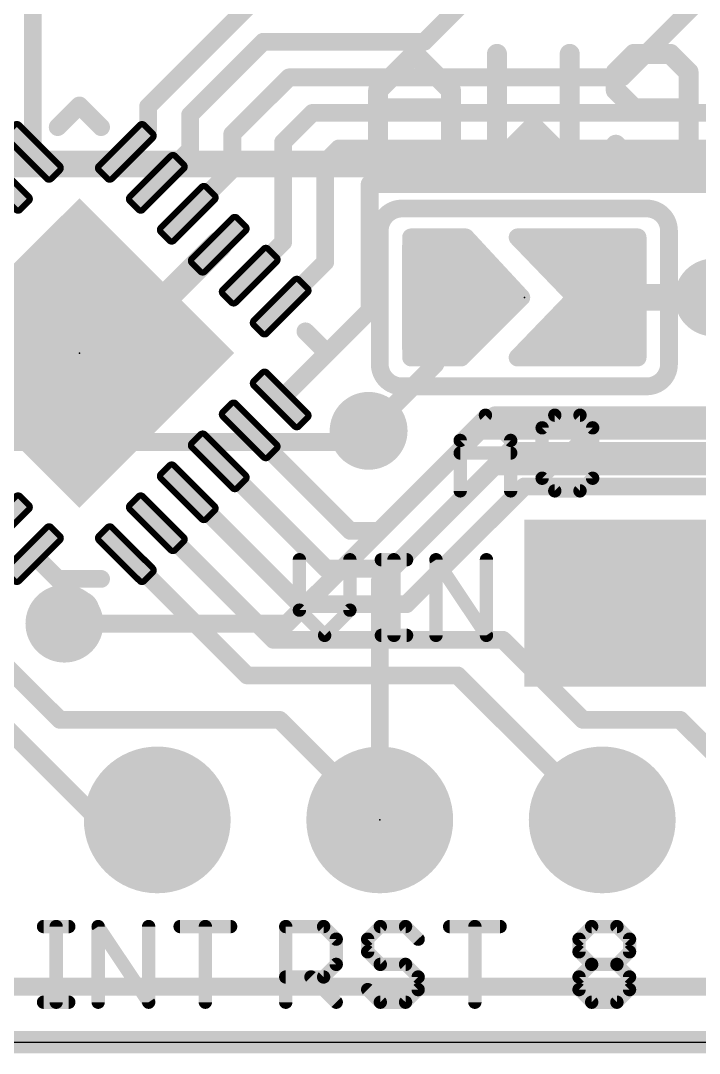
# Model space of a CAD drawing. Extents: x -0.1 to 38.2, y -0.1 to 17.9.
# Drawn here: x 14.95 to 22.7, y -0.13 to 11.67 of the extents above; entities that cross this region are included whole.
import ezdxf

# ---------------------------------------------------------------- set-up
doc = ezdxf.new("R2010")
doc.units = 0
for name, color, linetype in [('1', 12, 'CONTINUOUS'), ('16', 5, 'CONTINUOUS'), ('17', 110, 'CONTINUOUS'), ('18', 110, 'CONTINUOUS'), ('20', 53, 'CONTINUOUS'), ('21', 40, 'CONTINUOUS'), ('23', 40, 'CONTINUOUS')]:
    doc.layers.add(name, color=color, linetype=linetype)

# ---------------------------------------------------------------- blocks, each defined once
blk = doc.blocks.new('RECT')
blk.add_solid([(-0.5, -0.5), (0.5, -0.5), (-0.5, 0.5), (0.5, 0.5)])
blk = doc.blocks.new('RECT128000X44800R50')
at = {"const_width": 0.07}
blk.add_lwpolyline([(0.365, -0.07), (0.365, 0.07, 0.4142), (0.33, 0.105), (-0.33, 0.105, 0.4142), (-0.365, 0.07), (-0.365, -0.07, 0.4142), (-0.33, -0.105), (0.33, -0.105, 0.4142)], format="xyb", close=True, dxfattribs=at)
blk.add_solid([(-0.3475, -0.0875), (0.3475, -0.0875), (-0.3475, 0.0875), (0.3475, 0.0875)])
blk = doc.blocks.new('ROUNDP')
at = {"const_width": 0.5}
blk.add_lwpolyline([(0, -0.25, 1), (0, 0.25, 1), (0, -0.25)], format="xyb", dxfattribs=at)
blk = doc.blocks.new('RECT121920X243840R50')
at = {"const_width": 0.1905}
blk.add_lwpolyline([(0.2858, -0.5715), (0.2858, 0.5715, 0.4142), (0.1905, 0.6668), (-0.1905, 0.6668, 0.4142), (-0.2858, 0.5715), (-0.2858, -0.5715, 0.4142), (-0.1905, -0.6668), (0.1905, -0.6668, 0.4142)], format="xyb", close=True, dxfattribs=at)
blk.add_solid([(-0.2159, -0.5969), (0.2159, -0.5969), (-0.2159, 0.5969), (0.2159, 0.5969)])
blk = doc.blocks.new('ROUNDV')
at = {"const_width": 0.5}
blk.add_lwpolyline([(0, -0.25, 1), (0, 0.25, 1), (0, -0.25)], format="xyb", dxfattribs=at)

msp = doc.modelspace()

# ---------------------------------------------------------------- linework, layer by layer
at = {"layer": '1'}
for points, const_width in [([(15.0907, 10.1721), (15.0907, 12.1697)], 0.2032), ([(19.558, 11.43), (20.32, 12.192)], 0.2032), ([(21.8186, 11.0236), (22.86, 12.065)], 0.2032), ([(17.653, 11.938), (16.4053, 10.6903)], 0.2032), ([(17.7197, 11.43), (16.8859, 10.5961)], 0.2032), ([(17.7197, 11.43), (19.558, 11.43)], 0.2032), ([(18.0151, 11.0236), (17.3664, 10.375)], 0.2032), ([(18.0151, 11.0236), (21.8186, 11.0236)], 0.2032), ([(16.4053, 10.6903), (16.4053, 10.4261)], 0.2032), ([(16.8859, 10.5961), (16.8859, 10.1995)], 0.2032), ([(18.2819, 10.6172), (17.9465, 10.2819)], 0.2032), ([(18.2819, 10.6172), (24.0792, 10.6172)], 0.2032), ([(16.1513, 10.1721), (16.4053, 10.4261)], 0.2032), ([(17.3664, 10.375), (17.3664, 9.973)], 0.2032), ([(17.9465, 10.2819), (17.9465, 9.1389)], 0.2032), ([(16.5049, 9.8185), (16.8859, 10.1995)], 0.2032), ([(18.5826, 10.2108), (18.4271, 10.0553)], 0.2032), ([(18.5826, 10.2108), (26.0858, 10.2108)], 0.2032), ([(18.4271, 10.0553), (18.4271, 8.9123)], 0.2032), ([(16.8584, 9.465), (17.3664, 9.973)], 0.2032), ([(18.9351, 9.8044), (18.9351, 8.3597)], 0.2032), ([(18.9351, 9.8044), (26.6954, 9.8044)], 0.2032), ([(17.212, 9.1114), (15.9746, 7.874)], 0.3048), ([(17.5655, 8.7579), (17.9465, 9.1389)], 0.2032), ([(19.408, 9.1956), (20.0295, 9.1956)], 0.2032), ([(19.408, 7.8224), (19.408, 9.1956)], 0.2032), ([(19.408, 9.144), (20.0773, 9.144)], 0.2032), ([(20.0295, 9.1956), (20.6661, 8.509)], 0.2032), ([(20.624, 9.1956), (21.2852, 8.509)], 0.2032), ([(21.994, 9.1956), (20.624, 9.1956)], 0.2032), ([(20.6737, 9.144), (21.994, 9.144)], 0.2032), ([(21.994, 7.8224), (21.994, 9.1956)], 0.2032), ([(17.9191, 8.4043), (18.4271, 8.9123)], 0.2032), ([(19.408, 8.9408), (20.2657, 8.9408)], 0.2032), ([(20.8694, 8.9408), (21.994, 8.9408)], 0.2032), ([(19.408, 8.7376), (20.4541, 8.7376)], 0.2032), ([(21.0651, 8.7376), (21.994, 8.7376)], 0.2032), ([(19.408, 8.5344), (20.6425, 8.5344)], 0.2032), ([(21.2607, 8.5344), (21.994, 8.5344)], 0.2032), ([(21.717, 8.509), (22.86, 8.509)], 0.3048), ([(19.685, 8.509), (19.685, 7.747)], 0.2032), ([(20.6661, 8.509), (19.9795, 7.8224)], 0.2032), ([(21.2852, 8.509), (20.624, 7.8224)], 0.2032), ([(17.9191, 7.3437), (18.9351, 8.3597)], 0.2032), ([(19.408, 8.3312), (20.4883, 8.3312)], 0.2032), ([(21.114, 8.3312), (21.994, 8.3312)], 0.2032), ([(19.408, 8.128), (20.2851, 8.128)], 0.2032), ([(20.9183, 8.128), (21.994, 8.128)], 0.2032), ([(15.621, 7.874), (15.494, 7.874)], 0.3048), ([(15.621, 7.874), (15.9746, 7.874)], 0.3048), ([(19.408, 7.9248), (20.0819, 7.9248)], 0.2032), ([(20.7226, 7.9248), (21.994, 7.9248)], 0.2032), ([(19.9795, 7.8224), (19.408, 7.8224)], 0.2032), ([(20.624, 7.8224), (21.994, 7.8224)], 0.2032), ([(19.685, 7.747), (18.923, 6.985)], 0.2032), ([(19.0435, 5.842), (20.3643, 7.1628)], 0.2032), ([(20.3643, 7.1628), (27.1272, 7.1628)], 0.2032), ([(17.5655, 6.9901), (18.7137, 5.842)], 0.2032), ([(19.1865, 5.4102), (20.5327, 6.7564)], 0.2032), ([(20.5327, 6.7564), (26.7716, 6.7564)], 0.2032), ([(17.212, 6.6366), (18.4383, 5.4102)], 0.2032), ([(16.8584, 6.283), (18.1376, 5.0038)], 0.2032), ([(19.3548, 5.0038), (20.701, 6.35)], 0.2032), ([(20.701, 6.35), (24.765, 6.35)], 0.2032), ([(16.5049, 5.9295), (17.8369, 4.5974)], 0.2032), ([(18.7137, 5.842), (19.0435, 5.842)], 0.2032), ([(15.0907, 5.5759), (15.4501, 5.2164)], 0.2032), ([(16.1513, 5.5759), (17.5362, 4.191)], 0.2032), ([(18.4383, 5.4102), (19.1865, 5.4102)], 0.2032), ([(15.4501, 5.2164), (15.4501, 4.7821)], 0.2032), ([(18.1376, 5.0038), (19.3548, 5.0038)], 0.2032), ([(14.224, 4.8582), (15.3992, 3.683)], 0.2032), ([(13.716, 4.6645), (15.8405, 2.54)], 0.2032), ([(17.8369, 4.5974), (20.4562, 4.5974)], 0.2032), ([(20.4562, 4.5974), (21.3706, 3.683)], 0.2032), ([(17.5362, 4.191), (19.939, 4.191)], 0.2032), ([(19.939, 4.191), (21.59, 2.54)], 0.2032), ([(15.3992, 3.683), (17.907, 3.683)], 0.2032), ([(17.907, 3.683), (19.05, 2.54)], 0.2032), ([(21.3706, 3.683), (22.479, 3.683)], 0.2032), ([(22.479, 3.683), (23.622, 2.54)], 0.2032), ([(15.8405, 2.54), (16.51, 2.54)], 0.2032), ([(13.081, 0.635), (31.877, 0.635)], 0.2032), ([(38.1, 0), (0, 0)], 0.254)]:
    msp.add_lwpolyline(points, dxfattribs=dict(at, const_width=const_width))
for points, const_width in [([(17.7197, 11.4808, 1), (17.7197, 11.3792)], 0.1016), ([(17.7557, 11.3941, 1), (17.6838, 11.4659)], 0.1016), ([(19.5221, 11.4659, 1), (19.5939, 11.3941)], 0.1016), ([(19.558, 11.3792, 1), (19.558, 11.4808)], 0.1016), ([(18.0151, 11.0744, 1), (18.0151, 10.9728)], 0.1016), ([(18.051, 10.9877, 1), (17.9792, 11.0595)], 0.1016), ([(21.7827, 11.0595, 1), (21.8545, 10.9877)], 0.1016), ([(21.8186, 10.9728, 1), (21.8186, 11.0744)], 0.1016), ([(16.4561, 10.6903, 1), (16.3545, 10.6903)], 0.1016), ([(16.3694, 10.7262, 1), (16.4412, 10.6544)], 0.1016), ([(16.9367, 10.5961, 1), (16.8351, 10.5961)], 0.1016), ([(16.85, 10.6321, 1), (16.9218, 10.5602)], 0.1016), ([(18.2819, 10.668, 1), (18.2819, 10.5664)], 0.1016), ([(18.3178, 10.5813, 1), (18.2459, 10.6531)], 0.1016), ([(16.4412, 10.3902, 1), (16.3694, 10.462)], 0.1016), ([(16.3545, 10.4261, 1), (16.4561, 10.4261)], 0.1016), ([(17.4172, 10.375, 1), (17.3156, 10.375)], 0.1016), ([(17.3305, 10.4109, 1), (17.4024, 10.339)], 0.1016), ([(17.9973, 10.2819, 1), (17.8957, 10.2819)], 0.1016), ([(16.9218, 10.1636, 1), (16.85, 10.2355)], 0.1016), ([(17.9106, 10.3178, 1), (17.9825, 10.246)], 0.1016), ([(18.5826, 10.2616, 1), (18.5826, 10.16)], 0.1016), ([(18.6185, 10.1749, 1), (18.5466, 10.2467)], 0.1016), ([(15.0399, 10.1721, 1), (15.1415, 10.1721)], 0.1016), ([(16.1154, 10.208, 1), (16.1872, 10.1362)], 0.1016), ([(16.8351, 10.1995, 1), (16.9367, 10.1995)], 0.1016), ([(18.4779, 10.0553, 1), (18.3763, 10.0553)], 0.1016), ([(17.4024, 9.9371, 1), (17.3305, 10.0089)], 0.1016), ([(18.3912, 10.0912, 1), (18.463, 10.0194)], 0.1016), ([(17.3156, 9.973, 1), (17.4172, 9.973)], 0.1016), ([(16.469, 9.8545, 1), (16.5408, 9.7826)], 0.1016), ([(18.9859, 9.8044, 1), (18.8843, 9.8044)], 0.1016), ([(18.9351, 9.8552, 1), (18.9351, 9.7536)], 0.1016), ([(16.8225, 9.5009, 1), (16.8944, 9.4291)], 0.1016), ([(17.2659, 9.0576, 1), (17.1581, 9.1653)], 0.1524), ([(17.9825, 9.103, 1), (17.9106, 9.1748)], 0.1016), ([(19.408, 9.2464, 1), (19.408, 9.1448)], 0.1016), ([(19.4588, 9.1956, 1), (19.3572, 9.1956)], 0.1016), ([(19.408, 9.1948, 1), (19.408, 9.0932)], 0.1016), ([(20.0668, 9.2301, 1), (19.9922, 9.1611)], 0.1016), ([(20.0295, 9.1448, 1), (20.0295, 9.2464)], 0.1016), ([(20.0773, 9.0932, 1), (20.0773, 9.1948)], 0.1016), ([(20.6606, 9.2308, 1), (20.5874, 9.1604)], 0.1016), ([(20.624, 9.2464, 1), (20.624, 9.1448)], 0.1016), ([(20.6737, 9.1948, 1), (20.6737, 9.0932)], 0.1016), ([(22.0448, 9.1956, 1), (21.9432, 9.1956)], 0.1016), ([(21.994, 9.1448, 1), (21.994, 9.2464)], 0.1016), ([(21.994, 9.0932, 1), (21.994, 9.1948)], 0.1016), ([(17.8957, 9.1389, 1), (17.9973, 9.1389)], 0.1016), ([(18.463, 8.8764, 1), (18.3912, 8.9482)], 0.1016), ([(19.408, 8.9916, 1), (19.408, 8.89)], 0.1016), ([(20.2657, 8.89, 1), (20.2657, 8.9916)], 0.1016), ([(20.8694, 8.9916, 1), (20.8694, 8.89)], 0.1016), ([(21.994, 8.89, 1), (21.994, 8.9916)], 0.1016), ([(18.3763, 8.9123, 1), (18.4779, 8.9123)], 0.1016), ([(17.5296, 8.7938, 1), (17.6015, 8.722)], 0.1016), ([(19.408, 8.7884, 1), (19.408, 8.6868)], 0.1016), ([(20.4541, 8.6868, 1), (20.4541, 8.7884)], 0.1016), ([(21.0651, 8.7884, 1), (21.0651, 8.6868)], 0.1016), ([(21.994, 8.6868, 1), (21.994, 8.7884)], 0.1016), ([(19.408, 8.5852, 1), (19.408, 8.4836)], 0.1016), ([(20.6425, 8.4836, 1), (20.6425, 8.5852)], 0.1016), ([(21.2607, 8.5852, 1), (21.2607, 8.4836)], 0.1016), ([(21.717, 8.5852, 1), (21.717, 8.4328)], 0.1524), ([(21.994, 8.4836, 1), (21.994, 8.5852)], 0.1016), ([(19.7358, 8.509, 1), (19.6342, 8.509)], 0.1016), ([(20.6288, 8.4745, 1), (20.7034, 8.5435)], 0.1016), ([(20.702, 8.4731, 1), (20.6302, 8.5449)], 0.1016), ([(21.3218, 8.4738, 1), (21.2486, 8.5442)], 0.1016), ([(21.2486, 8.4738, 1), (21.3218, 8.5442)], 0.1016), ([(17.8832, 8.4402, 1), (17.955, 8.3684)], 0.1016), ([(18.8843, 8.3597, 1), (18.9859, 8.3597)], 0.1016), ([(18.971, 8.3237, 1), (18.8992, 8.3956)], 0.1016), ([(19.408, 8.382, 1), (19.408, 8.2804)], 0.1016), ([(20.4883, 8.2804, 1), (20.4883, 8.382)], 0.1016), ([(21.114, 8.382, 1), (21.114, 8.2804)], 0.1016), ([(21.994, 8.2804, 1), (21.994, 8.382)], 0.1016), ([(19.408, 8.1788, 1), (19.408, 8.0772)], 0.1016), ([(20.2851, 8.0772, 1), (20.2851, 8.1788)], 0.1016), ([(20.9183, 8.1788, 1), (20.9183, 8.0772)], 0.1016), ([(21.994, 8.0772, 1), (21.994, 8.1788)], 0.1016), ([(15.494, 7.9502, 1), (15.494, 7.7978)], 0.1524), ([(15.621, 7.9502, 1), (15.621, 7.7978)], 0.1524), ([(15.621, 7.7978, 1), (15.621, 7.9502)], 0.1524), ([(15.9746, 7.7978, 1), (15.9746, 7.9502)], 0.1524), ([(19.408, 7.9756, 1), (19.408, 7.874)], 0.1016), ([(20.0819, 7.874, 1), (20.0819, 7.9756)], 0.1016), ([(20.7226, 7.9756, 1), (20.7226, 7.874)], 0.1016), ([(21.994, 7.874, 1), (21.994, 7.9756)], 0.1016), ([(15.9207, 7.9279, 1), (16.0284, 7.8201)], 0.1524), ([(19.408, 7.8732, 1), (19.408, 7.7716)], 0.1016), ([(19.9436, 7.8583, 1), (20.0154, 7.7865)], 0.1016), ([(19.9795, 7.7716, 1), (19.9795, 7.8732)], 0.1016), ([(20.624, 7.8732, 1), (20.624, 7.7716)], 0.1016), ([(20.5874, 7.8576, 1), (20.6606, 7.7872)], 0.1016), ([(21.994, 7.7716, 1), (21.994, 7.8732)], 0.1016), ([(19.3572, 7.8224, 1), (19.4588, 7.8224)], 0.1016), ([(19.6342, 7.747, 1), (19.7358, 7.747)], 0.1016), ([(19.7209, 7.7111, 1), (19.6491, 7.7829)], 0.1016), ([(21.9432, 7.8224, 1), (22.0448, 7.8224)], 0.1016), ([(17.8832, 7.3796, 1), (17.955, 7.3077)], 0.1016), ([(20.3643, 7.2136, 1), (20.3643, 7.112)], 0.1016), ([(20.4002, 7.1269, 1), (20.3284, 7.1987)], 0.1016), ([(17.6015, 7.026, 1), (17.5296, 6.9542)], 0.1016), ([(18.8871, 7.0209, 1), (18.9589, 6.9491)], 0.1016), ([(20.5327, 6.8072, 1), (20.5327, 6.7056)], 0.1016), ([(20.5686, 6.7205, 1), (20.4967, 6.7923)], 0.1016), ([(17.2479, 6.6725, 1), (17.1761, 6.6006)], 0.1016), ([(16.8944, 6.3189, 1), (16.8225, 6.2471)], 0.1016), ([(20.701, 6.4008, 1), (20.701, 6.2992)], 0.1016), ([(20.7369, 6.3141, 1), (20.6651, 6.3859)], 0.1016), ([(16.5408, 5.9654, 1), (16.469, 5.8935)], 0.1016), ([(18.7137, 5.8928, 1), (18.7137, 5.7912)], 0.1016), ([(18.6777, 5.8061, 1), (18.7496, 5.8779)], 0.1016), ([(19.0076, 5.8779, 1), (19.0794, 5.8061)], 0.1016), ([(19.0435, 5.7912, 1), (19.0435, 5.8928)], 0.1016), ([(15.1266, 5.6118, 1), (15.0547, 5.54)], 0.1016), ([(16.1872, 5.6118, 1), (16.1154, 5.54)], 0.1016), ([(18.4383, 5.461, 1), (18.4383, 5.3594)], 0.1016), ([(18.4024, 5.3743, 1), (18.4743, 5.4461)], 0.1016), ([(19.1505, 5.4461, 1), (19.2224, 5.3743)], 0.1016), ([(19.1865, 5.3594, 1), (19.1865, 5.461)], 0.1016), ([(15.5009, 5.2164, 1), (15.3993, 5.2164)], 0.1016), ([(15.4142, 5.1805, 1), (15.486, 5.2524)], 0.1016), ([(18.1376, 5.0546, 1), (18.1376, 4.953)], 0.1016), ([(18.1017, 4.9679, 1), (18.1736, 5.0397)], 0.1016), ([(19.3189, 5.0397, 1), (19.3907, 4.9679)], 0.1016), ([(19.3548, 4.953, 1), (19.3548, 5.0546)], 0.1016), ([(15.3993, 4.7821, 1), (15.5009, 4.7821)], 0.1016), ([(17.8369, 4.6482, 1), (17.8369, 4.5466)], 0.1016), ([(17.801, 4.5615, 1), (17.8729, 4.6333)], 0.1016), ([(20.4921, 4.6333, 1), (20.4202, 4.5615)], 0.1016), ([(20.4562, 4.5466, 1), (20.4562, 4.6482)], 0.1016), ([(17.5362, 4.2418, 1), (17.5362, 4.1402)], 0.1016), ([(17.5003, 4.1551, 1), (17.5721, 4.2269)], 0.1016), ([(19.9749, 4.2269, 1), (19.9031, 4.1551)], 0.1016), ([(19.939, 4.1402, 1), (19.939, 4.2418)], 0.1016), ([(15.3992, 3.7338, 1), (15.3992, 3.6322)], 0.1016), ([(17.9429, 3.7189, 1), (17.8711, 3.6471)], 0.1016), ([(17.907, 3.6322, 1), (17.907, 3.7338)], 0.1016), ([(21.3706, 3.7338, 1), (21.3706, 3.6322)], 0.1016), ([(22.5149, 3.7189, 1), (22.4431, 3.6471)], 0.1016), ([(22.479, 3.6322, 1), (22.479, 3.7338)], 0.1016), ([(15.3633, 3.6471, 1), (15.4351, 3.7189)], 0.1016), ([(21.3346, 3.6471, 1), (21.4065, 3.7189)], 0.1016), ([(15.8405, 2.5908, 1), (15.8405, 2.4892)], 0.1016), ([(15.8045, 2.5041, 1), (15.8764, 2.5759)], 0.1016), ([(16.51, 2.4892, 1), (16.51, 2.5908)], 0.1016), ([(19.0141, 2.5041, 1), (19.0859, 2.5759)], 0.1016), ([(21.5541, 2.5041, 1), (21.6259, 2.5759)], 0.1016)]:
    msp.add_lwpolyline(points, format="xyb", dxfattribs=dict(at, const_width=const_width))
at = {"layer": '16'}
for points, const_width in [([(22.86, 10.033), (6.35, 10.033)], 0.3048), ([(17.9901, 4.7821), (20.193, 6.985)], 0.2032), ([(18.796, 6.858), (18.923, 6.985)], 0.2032), ([(20.193, 6.985), (25.908, 6.985)], 0.2032), ([(18.796, 6.858), (13.589, 6.858)], 0.2032), ([(20.3613, 6.5786), (19.05, 5.2673)], 0.2032), ([(27.3002, 6.5786), (20.3613, 6.5786)], 0.2032), ([(19.05, 5.2673), (19.05, 2.54)], 0.2032), ([(21.59, 5.08), (24.13, 5.08)], 0.4064), ([(15.4501, 4.7821), (17.9901, 4.7821)], 0.2032), ([(13.335, 0.635), (31.877, 0.635)], 0.2032), ([(38.1, 0), (0, 0)], 0.254)]:
    msp.add_lwpolyline(points, dxfattribs=dict(at, const_width=const_width))
for points, const_width in [([(18.9589, 6.9491, 1), (18.8871, 7.0209)], 0.1016), ([(20.193, 7.0358, 1), (20.193, 6.9342)], 0.1016), ([(20.2289, 6.9491, 1), (20.1571, 7.0209)], 0.1016), ([(18.7601, 6.8939, 1), (18.8319, 6.8221)], 0.1016), ([(18.796, 6.8072, 1), (18.796, 6.9088)], 0.1016), ([(20.3613, 6.6294, 1), (20.3613, 6.5278)], 0.1016), ([(20.3973, 6.5427, 1), (20.3254, 6.6145)], 0.1016), ([(19.1008, 5.2673, 1), (18.9992, 5.2673)], 0.1016), ([(19.0141, 5.3032, 1), (19.0859, 5.2313)], 0.1016), ([(21.59, 5.1816, 1), (21.59, 4.9784)], 0.2032), ([(15.4501, 4.8329, 1), (15.4501, 4.7313)], 0.1016), ([(17.9542, 4.818, 1), (18.026, 4.7462)], 0.1016), ([(17.9901, 4.7313, 1), (17.9901, 4.8329)], 0.1016), ([(18.9992, 2.54, 1), (19.1008, 2.54)], 0.1016)]:
    msp.add_lwpolyline(points, format="xyb", dxfattribs=dict(at, const_width=const_width))
at = {"layer": '20'}
msp.add_line((2.54, 0), (35.56, 0), dxfattribs=at)
at = {"layer": '21'}
for points, const_width in [([(19.0318, 10.8761), (19.447, 11.2914)], 0.2286), ([(19.447, 11.2914), (19.8622, 10.8761)], 0.2286), ([(20.3883, 11.2914), (20.3883, 10.0457)], 0.2286), ([(21.2187, 10.0457), (21.2187, 11.2914)], 0.2286), ([(21.9524, 11.2914), (21.7448, 11.0838)], 0.2286), ([(22.3676, 11.2914), (21.9524, 11.2914)], 0.2286), ([(22.5752, 11.0838), (22.3676, 11.2914)], 0.2286), ([(21.7448, 11.0838), (21.7448, 10.8761)], 0.2286), ([(22.5752, 10.2533), (22.5752, 11.0838)], 0.2286), ([(19.0318, 10.0457), (19.0318, 10.8761)], 0.2286), ([(19.8622, 10.8761), (19.8622, 10.0457)], 0.2286), ([(21.7448, 10.8761), (21.9524, 10.6685)], 0.2286), ([(15.3735, 10.4549), (15.621, 10.7024)], 0.2032), ([(15.8685, 10.4549), (15.621, 10.7024)], 0.2032), ([(19.0318, 10.6685), (19.8622, 10.6685)], 0.2286), ([(21.9524, 10.6685), (22.5752, 10.6685)], 0.2286), ([(20.3883, 10.0457), (20.8035, 10.4609)], 0.2286), ([(20.8035, 10.4609), (21.2187, 10.0457)], 0.2286), ([(21.7448, 10.2533), (21.9524, 10.0457)], 0.2286), ([(22.3676, 10.0457), (22.5752, 10.2533)], 0.2286), ([(21.9524, 10.0457), (22.3676, 10.0457)], 0.2286), ([(19.304, 9.525), (22.098, 9.525)], 0.2032), ([(19.05, 7.747), (19.05, 9.271)], 0.2032), ([(22.352, 7.747), (22.352, 9.271)], 0.2032), ([(18.2019, 8.1215), (18.4494, 7.874)], 0.2032), ([(18.4494, 7.874), (18.2019, 7.6265)], 0.2032), ([(22.098, 7.493), (19.304, 7.493)], 0.2032), ([(19.9687, 6.8754), (20.2568, 7.1635)], 0.1524), ([(20.2568, 7.1635), (20.5449, 6.8754)], 0.1524), ([(20.9042, 7.0195), (21.0483, 7.1635)], 0.1524), ([(21.0483, 7.1635), (21.3364, 7.1635)], 0.1524), ([(21.3364, 7.1635), (21.4804, 7.0195)], 0.1524), ([(20.9042, 6.4433), (20.9042, 7.0195)], 0.1524), ([(20.9042, 6.4433), (21.4804, 7.0195)], 0.1524), ([(21.4804, 7.0195), (21.4804, 6.4433)], 0.1524), ([(19.9687, 6.2992), (19.9687, 6.8754)], 0.1524), ([(20.5449, 6.8754), (20.5449, 6.2992)], 0.1524), ([(19.9687, 6.7314), (20.5449, 6.7314)], 0.1524), ([(21.0483, 6.2992), (20.9042, 6.4433)], 0.1524), ([(21.4804, 6.4433), (21.3364, 6.2992)], 0.1524), ([(21.3364, 6.2992), (21.0483, 6.2992)], 0.1524), ([(18.1328, 5.5125), (18.1328, 4.9363)], 0.1524), ([(18.7091, 4.9363), (18.7091, 5.5125)], 0.1524), ([(19.0684, 5.5125), (19.3565, 5.5125)], 0.1524), ([(19.2124, 4.6482), (19.2124, 5.5125)], 0.1524), ([(19.692, 4.6482), (19.692, 5.5125)], 0.1524), ([(19.692, 5.5125), (20.2683, 4.6482)], 0.1524), ([(20.2683, 4.6482), (20.2683, 5.5125)], 0.1524), ([(15.3735, 5.2931), (15.8685, 5.2931)], 0.2032), ([(18.1328, 4.9363), (18.421, 4.6482)], 0.1524), ([(18.421, 4.6482), (18.7091, 4.9363)], 0.1524), ([(19.0684, 4.6482), (19.3565, 4.6482)], 0.1524), ([(15.2118, 1.3215), (15.5, 1.3215)], 0.1524), ([(15.3559, 0.4572), (15.3559, 1.3215)], 0.1524), ([(15.8355, 0.4572), (15.8355, 1.3215)], 0.1524), ([(15.8355, 1.3215), (16.4117, 0.4572)], 0.1524), ([(16.4117, 0.4572), (16.4117, 1.3215)], 0.1524), ([(16.771, 1.3215), (17.3473, 1.3215)], 0.1524), ([(17.0592, 0.4572), (17.0592, 1.3215)], 0.1524), ([(17.9769, 0.4572), (17.9769, 1.3215)], 0.1524), ([(17.9769, 1.3215), (18.4091, 1.3215)], 0.1524), ([(18.4091, 1.3215), (18.5531, 1.1775)], 0.1524), ([(19.0565, 1.3215), (18.9124, 1.1775)], 0.1524), ([(19.3446, 1.3215), (19.0565, 1.3215)], 0.1524), ([(19.4887, 1.1775), (19.3446, 1.3215)], 0.1524), ([(19.848, 1.3215), (20.4242, 1.3215)], 0.1524), ([(20.1361, 0.4572), (20.1361, 1.3215)], 0.1524), ([(21.3254, 1.1775), (21.4695, 1.3215)], 0.1524), ([(21.4695, 1.3215), (21.7576, 1.3215)], 0.1524), ([(21.7576, 1.3215), (21.9017, 1.1775)], 0.1524), ([(18.5531, 1.1775), (18.5531, 0.8894)], 0.1524), ([(18.9124, 1.1775), (18.9124, 1.0334)], 0.1524), ([(21.3254, 1.0334), (21.3254, 1.1775)], 0.1524), ([(21.9017, 1.1775), (21.9017, 1.0334)], 0.1524), ([(18.9124, 1.0334), (19.0565, 0.8894)], 0.1524), ([(21.4695, 0.8894), (21.3254, 1.0334)], 0.1524), ([(21.9017, 1.0334), (21.7576, 0.8894)], 0.1524), ([(18.5531, 0.8894), (18.4091, 0.7453)], 0.1524), ([(19.0565, 0.8894), (19.3446, 0.8894)], 0.1524), ([(19.3446, 0.8894), (19.4887, 0.7453)], 0.1524), ([(21.3254, 0.7453), (21.4695, 0.8894)], 0.1524), ([(21.4695, 0.8894), (21.7576, 0.8894)], 0.1524), ([(21.7576, 0.8894), (21.9017, 0.7453)], 0.1524), ([(18.4091, 0.7453), (17.9769, 0.7453)], 0.1524), ([(18.265, 0.7453), (18.5531, 0.4572)], 0.1524), ([(19.4887, 0.7453), (19.4887, 0.6013)], 0.1524), ([(21.3254, 0.6013), (21.3254, 0.7453)], 0.1524), ([(21.9017, 0.7453), (21.9017, 0.6013)], 0.1524), ([(19.0565, 0.4572), (18.9124, 0.6013)], 0.1524), ([(19.4887, 0.6013), (19.3446, 0.4572)], 0.1524), ([(21.4695, 0.4572), (21.3254, 0.6013)], 0.1524), ([(21.9017, 0.6013), (21.7576, 0.4572)], 0.1524), ([(15.2118, 0.4572), (15.5, 0.4572)], 0.1524), ([(19.3446, 0.4572), (19.0565, 0.4572)], 0.1524), ([(21.7576, 0.4572), (21.4695, 0.4572)], 0.1524)]:
    msp.add_lwpolyline(points, dxfattribs=dict(at, const_width=const_width))
for points, const_width in [([(19.4874, 11.3318, 1), (19.4066, 11.251)], 0.1143), ([(19.4874, 11.251, 1), (19.4066, 11.3318)], 0.1143), ([(20.4454, 11.2914, 1), (20.3311, 11.2914)], 0.1143), ([(21.2759, 11.2914, 1), (21.1616, 11.2914)], 0.1143), ([(21.9524, 11.3485, 1), (21.9524, 11.2342)], 0.1143), ([(21.9928, 11.251, 1), (21.912, 11.3318)], 0.1143), ([(22.408, 11.3318, 1), (22.3272, 11.251)], 0.1143), ([(22.3676, 11.2342, 1), (22.3676, 11.3485)], 0.1143), ([(21.8019, 11.0838, 1), (21.6876, 11.0838)], 0.1143), ([(21.7044, 11.1242, 1), (21.7852, 11.0433)], 0.1143), ([(22.6324, 11.0838, 1), (22.5181, 11.0838)], 0.1143), ([(22.5348, 11.0433, 1), (22.6156, 11.1242)], 0.1143), ([(19.0889, 10.8761, 1), (18.9746, 10.8761)], 0.1143), ([(18.9914, 10.9166, 1), (19.0722, 10.8357)], 0.1143), ([(19.9194, 10.8761, 1), (19.8051, 10.8761)], 0.1143), ([(19.8218, 10.8357, 1), (19.9026, 10.9166)], 0.1143), ([(21.7852, 10.9166, 1), (21.7044, 10.8357)], 0.1143), ([(21.6876, 10.8761, 1), (21.8019, 10.8761)], 0.1143), ([(15.6569, 10.7383, 1), (15.5851, 10.6665)], 0.1016), ([(15.6569, 10.6665, 1), (15.5851, 10.7383)], 0.1016), ([(19.0318, 10.7257, 1), (19.0318, 10.6114)], 0.1143), ([(19.8622, 10.6114, 1), (19.8622, 10.7257)], 0.1143), ([(21.9524, 10.7257, 1), (21.9524, 10.6114)], 0.1143), ([(21.912, 10.6281, 1), (21.9928, 10.7089)], 0.1143), ([(22.5752, 10.6114, 1), (22.5752, 10.7257)], 0.1143), ([(15.3376, 10.4909, 1), (15.4094, 10.419)], 0.1016), ([(15.8326, 10.419, 1), (15.9044, 10.4909)], 0.1016), ([(20.8439, 10.5013, 1), (20.7631, 10.4205)], 0.1143), ([(20.8439, 10.4205, 1), (20.7631, 10.5013)], 0.1143), ([(21.7852, 10.2937, 1), (21.7044, 10.2129)], 0.1143), ([(22.5181, 10.2533, 1), (22.6324, 10.2533)], 0.1143), ([(22.6156, 10.2129, 1), (22.5348, 10.2937)], 0.1143), ([(21.9524, 10.1029, 1), (21.9524, 9.9886)], 0.1143), ([(22.3676, 9.9886, 1), (22.3676, 10.1029)], 0.1143), ([(18.9746, 10.0457, 1), (19.0889, 10.0457)], 0.1143), ([(19.8051, 10.0457, 1), (19.9194, 10.0457)], 0.1143), ([(20.3311, 10.0457, 1), (20.4454, 10.0457)], 0.1143), ([(20.3479, 10.0861, 1), (20.4287, 10.0053)], 0.1143), ([(21.1616, 10.0457, 1), (21.2759, 10.0457)], 0.1143), ([(21.1783, 10.0053, 1), (21.2591, 10.0861)], 0.1143), ([(21.912, 10.0053, 1), (21.9928, 10.0861)], 0.1143), ([(22.3272, 10.0861, 1), (22.408, 10.0053)], 0.1143), ([(19.304, 9.525, 0.4142), (19.05, 9.271)], 0.2032), ([(19.304, 9.5758, 1), (19.304, 9.4742)], 0.1016), ([(19.304, 9.4742, 1), (19.304, 9.5758)], 0.1016), ([(22.352, 9.271, 0.4142), (22.098, 9.525)], 0.2032), ([(22.098, 9.5758, 1), (22.098, 9.4742)], 0.1016), ([(22.098, 9.4742, 1), (22.098, 9.5758)], 0.1016), ([(19.1008, 9.271, 1), (18.9992, 9.271)], 0.1016), ([(18.9992, 9.271, 1), (19.1008, 9.271)], 0.1016), ([(22.4028, 9.271, 1), (22.3012, 9.271)], 0.1016), ([(22.3012, 9.271, 1), (22.4028, 9.271)], 0.1016), ([(18.2379, 8.1574, 1), (18.166, 8.0856)], 0.1016), ([(18.4853, 7.8381, 1), (18.4135, 7.9099)], 0.1016), ([(18.4135, 7.8381, 1), (18.4853, 7.9099)], 0.1016), ([(19.05, 7.747, 0.4142), (19.304, 7.493)], 0.2032), ([(19.1008, 7.747, 1), (18.9992, 7.747)], 0.1016), ([(18.9992, 7.747, 1), (19.1008, 7.747)], 0.1016), ([(22.098, 7.493, 0.4142), (22.352, 7.747)], 0.2032), ([(22.4028, 7.747, 1), (22.3012, 7.747)], 0.1016), ([(22.3012, 7.747, 1), (22.4028, 7.747)], 0.1016), ([(18.166, 7.6624, 1), (18.2379, 7.5906)], 0.1016), ([(19.304, 7.5438, 1), (19.304, 7.4422)], 0.1016), ([(19.304, 7.4422, 1), (19.304, 7.5438)], 0.1016), ([(22.098, 7.5438, 1), (22.098, 7.4422)], 0.1016), ([(22.098, 7.4422, 1), (22.098, 7.5438)], 0.1016), ([(20.2837, 7.1905, 1), (20.2299, 7.1366)], 0.0762), ([(20.2837, 7.1366, 1), (20.2299, 7.1905)], 0.0762), ([(21.0483, 7.2016, 1), (21.0483, 7.1254)], 0.0762), ([(21.0752, 7.1366, 1), (21.0213, 7.1905)], 0.0762), ([(21.3633, 7.1905, 1), (21.3094, 7.1366)], 0.0762), ([(21.3364, 7.1254, 1), (21.3364, 7.2016)], 0.0762), ([(20.9423, 7.0195, 1), (20.8661, 7.0195)], 0.0762), ([(20.8773, 7.0464, 1), (20.9311, 6.9925)], 0.0762), ([(21.5185, 7.0195, 1), (21.4423, 7.0195)], 0.0762), ([(21.5074, 6.9925, 1), (21.4535, 7.0464)], 0.0762), ([(21.4535, 6.9925, 1), (21.5074, 7.0464)], 0.0762), ([(19.9417, 6.9024, 1), (19.9956, 6.8485)], 0.0762), ([(20.0068, 6.8754, 1), (19.9306, 6.8754)], 0.0762), ([(20.583, 6.8754, 1), (20.5068, 6.8754)], 0.0762), ([(20.518, 6.8485, 1), (20.5718, 6.9024)], 0.0762), ([(19.9687, 6.7695, 1), (19.9687, 6.6933)], 0.0762), ([(20.5449, 6.6933, 1), (20.5449, 6.7695)], 0.0762), ([(20.9311, 6.4702, 1), (20.8773, 6.4163)], 0.0762), ([(20.8773, 6.4702, 1), (20.9311, 6.4163)], 0.0762), ([(21.5074, 6.4163, 1), (21.4535, 6.4702)], 0.0762), ([(20.8661, 6.4433, 1), (20.9423, 6.4433)], 0.0762), ([(21.0483, 6.3373, 1), (21.0483, 6.2611)], 0.0762), ([(21.3364, 6.2611, 1), (21.3364, 6.3373)], 0.0762), ([(21.4423, 6.4433, 1), (21.5185, 6.4433)], 0.0762), ([(19.9306, 6.2992, 1), (20.0068, 6.2992)], 0.0762), ([(20.5068, 6.2992, 1), (20.583, 6.2992)], 0.0762), ([(21.0213, 6.2723, 1), (21.0752, 6.3261)], 0.0762), ([(21.3094, 6.3261, 1), (21.3633, 6.2723)], 0.0762), ([(18.1709, 5.5125, 1), (18.0947, 5.5125)], 0.0762), ([(18.7472, 5.5125, 1), (18.671, 5.5125)], 0.0762), ([(19.0684, 5.5506, 1), (19.0684, 5.4744)], 0.0762), ([(19.2505, 5.5125, 1), (19.1743, 5.5125)], 0.0762), ([(19.3565, 5.4744, 1), (19.3565, 5.5506)], 0.0762), ([(19.7237, 5.5337, 1), (19.6603, 5.4914)], 0.0762), ([(19.7301, 5.5125, 1), (19.6539, 5.5125)], 0.0762), ([(20.3064, 5.5125, 1), (20.2302, 5.5125)], 0.0762), ([(15.3735, 5.3439, 1), (15.3735, 5.2423)], 0.1016), ([(15.8685, 5.2423, 1), (15.8685, 5.3439)], 0.1016), ([(15.621, 4.8015, 1), (15.621, 5.0555, 1), (15.621, 4.8015)], 0.2032), ([(18.1598, 4.9633, 1), (18.1059, 4.9094)], 0.0762), ([(18.0947, 4.9363, 1), (18.1709, 4.9363)], 0.0762), ([(18.671, 4.9363, 1), (18.7472, 4.9363)], 0.0762), ([(18.736, 4.9094, 1), (18.6821, 4.9633)], 0.0762), ([(19.0684, 4.6863, 1), (19.0684, 4.6101)], 0.0762), ([(19.3565, 4.6101, 1), (19.3565, 4.6863)], 0.0762), ([(18.394, 4.6751, 1), (18.4479, 4.6213)], 0.0762), ([(18.394, 4.6213, 1), (18.4479, 4.6751)], 0.0762), ([(19.1743, 4.6482, 1), (19.2505, 4.6482)], 0.0762), ([(19.6539, 4.6482, 1), (19.7301, 4.6482)], 0.0762), ([(20.2302, 4.6482, 1), (20.3064, 4.6482)], 0.0762), ([(20.2366, 4.6271, 1), (20.3, 4.6693)], 0.0762), ([(15.2118, 1.3596, 1), (15.2118, 1.2834)], 0.0762), ([(15.394, 1.3215, 1), (15.3178, 1.3215)], 0.0762), ([(15.5, 1.2834, 1), (15.5, 1.3596)], 0.0762), ([(15.8672, 1.3427, 1), (15.8038, 1.3004)], 0.0762), ([(15.8736, 1.3215, 1), (15.7974, 1.3215)], 0.0762), ([(16.4498, 1.3215, 1), (16.3736, 1.3215)], 0.0762), ([(16.771, 1.3596, 1), (16.771, 1.2834)], 0.0762), ([(17.0973, 1.3215, 1), (17.0211, 1.3215)], 0.0762), ([(17.3473, 1.2834, 1), (17.3473, 1.3596)], 0.0762), ([(18.015, 1.3215, 1), (17.9388, 1.3215)], 0.0762), ([(17.9769, 1.3596, 1), (17.9769, 1.2834)], 0.0762), ([(18.436, 1.3485, 1), (18.3821, 1.2946)], 0.0762), ([(18.4091, 1.2834, 1), (18.4091, 1.3596)], 0.0762), ([(19.0565, 1.3596, 1), (19.0565, 1.2834)], 0.0762), ([(19.0834, 1.2946, 1), (19.0296, 1.3485)], 0.0762), ([(19.3716, 1.3485, 1), (19.3177, 1.2946)], 0.0762), ([(19.3446, 1.2834, 1), (19.3446, 1.3596)], 0.0762), ([(19.848, 1.3596, 1), (19.848, 1.2834)], 0.0762), ([(20.1742, 1.3215, 1), (20.098, 1.3215)], 0.0762), ([(20.4242, 1.2834, 1), (20.4242, 1.3596)], 0.0762), ([(21.4695, 1.3596, 1), (21.4695, 1.2834)], 0.0762), ([(21.4964, 1.2946, 1), (21.4426, 1.3485)], 0.0762), ([(21.7846, 1.3485, 1), (21.7307, 1.2946)], 0.0762), ([(21.7576, 1.2834, 1), (21.7576, 1.3596)], 0.0762), ([(18.5912, 1.1775, 1), (18.515, 1.1775)], 0.0762), ([(18.5262, 1.1505, 1), (18.5801, 1.2044)], 0.0762), ([(18.9505, 1.1775, 1), (18.8743, 1.1775)], 0.0762), ([(18.8855, 1.2044, 1), (18.9394, 1.1505)], 0.0762), ([(19.4617, 1.1505, 1), (19.5156, 1.2044)], 0.0762), ([(21.3635, 1.1775, 1), (21.2873, 1.1775)], 0.0762), ([(21.2985, 1.2044, 1), (21.3524, 1.1505)], 0.0762), ([(21.9398, 1.1775, 1), (21.8636, 1.1775)], 0.0762), ([(21.8747, 1.1505, 1), (21.9286, 1.2044)], 0.0762), ([(18.9394, 1.0604, 1), (18.8855, 1.0065)], 0.0762), ([(18.8743, 1.0334, 1), (18.9505, 1.0334)], 0.0762), ([(21.3524, 1.0604, 1), (21.2985, 1.0065)], 0.0762), ([(21.2873, 1.0334, 1), (21.3635, 1.0334)], 0.0762), ([(21.8636, 1.0334, 1), (21.9398, 1.0334)], 0.0762), ([(21.9286, 1.0065, 1), (21.8747, 1.0604)], 0.0762), ([(18.5801, 0.8624, 1), (18.5262, 0.9163)], 0.0762), ([(19.0565, 0.9275, 1), (19.0565, 0.8513)], 0.0762), ([(19.0296, 0.8624, 1), (19.0834, 0.9163)], 0.0762), ([(19.3716, 0.9163, 1), (19.3177, 0.8624)], 0.0762), ([(19.3446, 0.8513, 1), (19.3446, 0.9275)], 0.0762), ([(21.4695, 0.9275, 1), (21.4695, 0.8513)], 0.0762), ([(21.4964, 0.8624, 1), (21.4426, 0.9163)], 0.0762), ([(21.4426, 0.8624, 1), (21.4964, 0.9163)], 0.0762), ([(21.7846, 0.9163, 1), (21.7307, 0.8624)], 0.0762), ([(21.7307, 0.9163, 1), (21.7846, 0.8624)], 0.0762), ([(21.7576, 0.8513, 1), (21.7576, 0.9275)], 0.0762), ([(18.515, 0.8894, 1), (18.5912, 0.8894)], 0.0762), ([(17.9769, 0.7834, 1), (17.9769, 0.7072)], 0.0762), ([(18.292, 0.7723, 1), (18.2381, 0.7184)], 0.0762), ([(18.3821, 0.7723, 1), (18.436, 0.7184)], 0.0762), ([(18.4091, 0.7072, 1), (18.4091, 0.7834)], 0.0762), ([(19.5268, 0.7453, 1), (19.4506, 0.7453)], 0.0762), ([(19.4617, 0.7184, 1), (19.5156, 0.7723)], 0.0762), ([(21.3635, 0.7453, 1), (21.2873, 0.7453)], 0.0762), ([(21.2985, 0.7723, 1), (21.3524, 0.7184)], 0.0762), ([(21.9398, 0.7453, 1), (21.8636, 0.7453)], 0.0762), ([(21.8747, 0.7184, 1), (21.9286, 0.7723)], 0.0762), ([(18.9394, 0.6282, 1), (18.8855, 0.5743)], 0.0762), ([(19.4506, 0.6013, 1), (19.5268, 0.6013)], 0.0762), ([(19.5156, 0.5743, 1), (19.4617, 0.6282)], 0.0762), ([(21.3524, 0.6282, 1), (21.2985, 0.5743)], 0.0762), ([(21.2873, 0.6013, 1), (21.3635, 0.6013)], 0.0762), ([(21.8636, 0.6013, 1), (21.9398, 0.6013)], 0.0762), ([(21.9286, 0.5743, 1), (21.8747, 0.6282)], 0.0762), ([(15.2118, 0.4953, 1), (15.2118, 0.4191)], 0.0762), ([(15.3178, 0.4572, 1), (15.394, 0.4572)], 0.0762), ([(15.5, 0.4191, 1), (15.5, 0.4953)], 0.0762), ([(15.7974, 0.4572, 1), (15.8736, 0.4572)], 0.0762), ([(16.3736, 0.4572, 1), (16.4498, 0.4572)], 0.0762), ([(16.38, 0.4361, 1), (16.4434, 0.4783)], 0.0762), ([(17.0211, 0.4572, 1), (17.0973, 0.4572)], 0.0762), ([(17.9388, 0.4572, 1), (18.015, 0.4572)], 0.0762), ([(18.5262, 0.4303, 1), (18.5801, 0.4841)], 0.0762), ([(19.0565, 0.4953, 1), (19.0565, 0.4191)], 0.0762), ([(19.0296, 0.4303, 1), (19.0834, 0.4841)], 0.0762), ([(19.3177, 0.4841, 1), (19.3716, 0.4303)], 0.0762), ([(19.3446, 0.4191, 1), (19.3446, 0.4953)], 0.0762), ([(20.098, 0.4572, 1), (20.1742, 0.4572)], 0.0762), ([(21.4695, 0.4953, 1), (21.4695, 0.4191)], 0.0762), ([(21.4426, 0.4303, 1), (21.4964, 0.4841)], 0.0762), ([(21.7307, 0.4841, 1), (21.7846, 0.4303)], 0.0762), ([(21.7576, 0.4191, 1), (21.7576, 0.4953)], 0.0762)]:
    msp.add_lwpolyline(points, format="xyb", dxfattribs=dict(at, const_width=const_width))
at = {"layer": '23'}
for p in [(20.701, 8.509), (15.621, 7.874), (19.05, 2.54)]:
    msp.add_point(p, dxfattribs=at)

# ---------------------------------------------------------------- block references
at = {"layer": '1'}
for p, rotation in [((15.0907, 10.1721), 135), ((16.1513, 10.1721), 225), ((14.7371, 9.8185), 135), ((16.5049, 9.8185), 225), ((16.8584, 9.465), 225), ((17.212, 9.1114), 225), ((17.5655, 8.7579), 225), ((17.9191, 8.4043), 225), ((17.9191, 7.3437), 315), ((17.5655, 6.9901), 315), ((17.212, 6.6366), 315), ((16.8584, 6.283), 315), ((14.7371, 5.9295), 45), ((16.5049, 5.9295), 315), ((15.0907, 5.5759), 45), ((16.1513, 5.5759), 315)]:
    msp.add_blockref('RECT128000X44800R50', p, dxfattribs=dict(at, rotation=rotation))
at = {"layer": '1', "xscale": 2.5, "yscale": 2.5, "rotation": 135}
msp.add_blockref('RECT', (15.621, 7.874), dxfattribs=at)
at = {"layer": '1'}
for p in [(19.685, 8.509), (21.717, 8.509)]:
    msp.add_blockref('RECT121920X243840R50', p, dxfattribs=at)
at = {"layer": '17', "xscale": 1.6764, "yscale": 1.6764, "rotation": 90}
for p in [(21.59, 5.08), (21.59, 5.08), (16.51, 2.54), (16.51, 2.54), (19.05, 2.54), (19.05, 2.54), (21.59, 2.54), (21.59, 2.54)]:
    msp.add_blockref('ROUNDP', p, dxfattribs=at)
at = {"layer": '18', "xscale": 0.889, "yscale": 0.889}
for p in [(22.86, 8.509), (22.86, 8.509), (15.494, 7.874), (15.494, 7.874), (18.923, 6.985), (18.923, 6.985), (15.4501, 4.7821), (15.4501, 4.7821)]:
    msp.add_blockref('ROUNDV', p, dxfattribs=at)
at = {"layer": '21', "xscale": 11.938, "yscale": 1.905}
msp.add_blockref('RECT', (26.67, 5.0165), dxfattribs=at)

doc.saveas('drawing.dxf')
